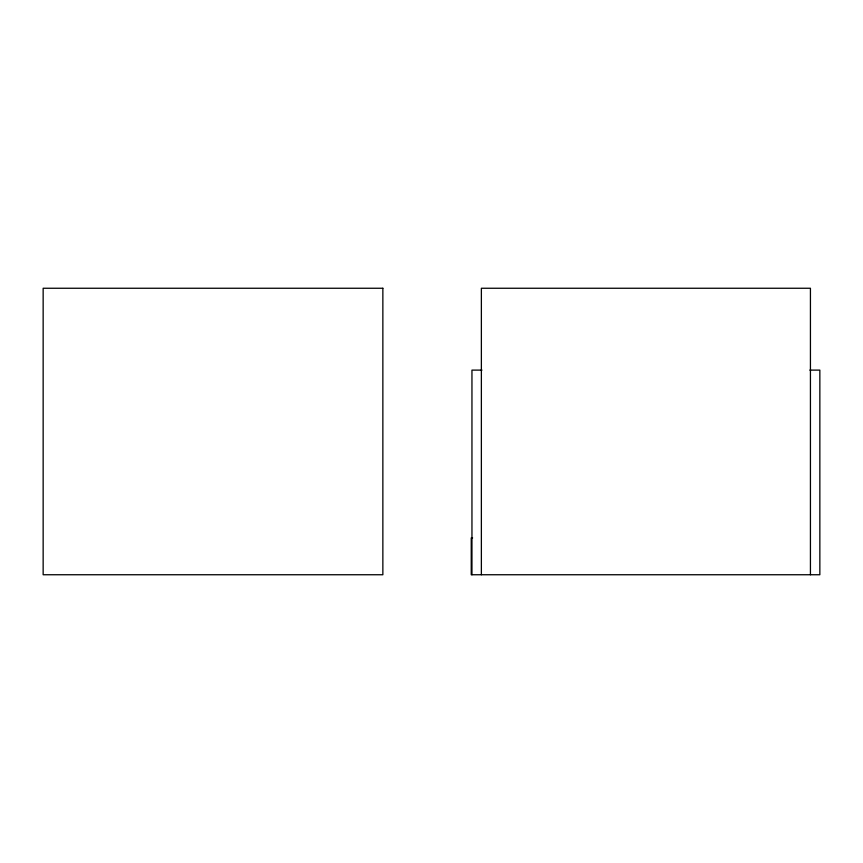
<?xml version="1.0" encoding="UTF-8"?>
<svg xmlns="http://www.w3.org/2000/svg" width="863" height="863" viewBox="0 0 863 863"><rect width="100%" height="100%" fill="white"/><g stroke="black" fill="none" stroke-linecap="round" stroke-linejoin="round"><path stroke-width="1.29" d="M481.975 370.108L471.953 370.108L471.953 574.747M809.839 370.108L819.85 370.108L819.85 574.747L471.241 574.747L471.241 537.919L472.611 537.919M810.433 574.747L810.433 288.253L481.371 288.253L481.371 574.747M382.859 288.253L43.15 288.253L43.15 574.747L382.859 574.747L382.859 288.253"/></g></svg>
